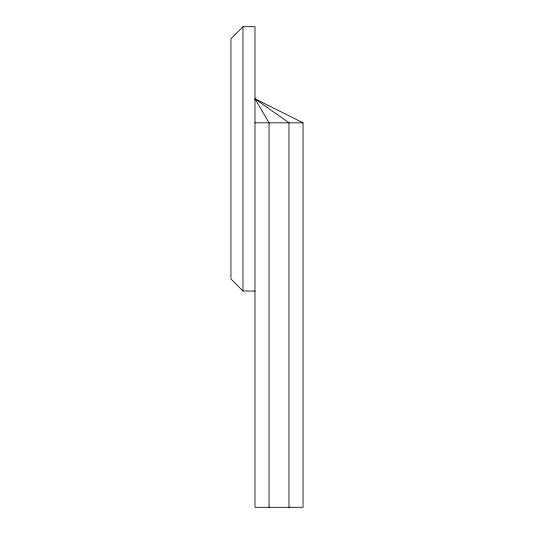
<?xml version="1.0" encoding="UTF-8"?>
<svg xmlns="http://www.w3.org/2000/svg" width="534" height="534" viewBox="0 0 534 534"><rect width="100%" height="100%" fill="white"/><g stroke="black" fill="none" stroke-linecap="round" stroke-linejoin="round"><path stroke-width="0.8" d="M269.063 507.3L269.063 122.82L254.985 98.79L303.045 122.82L303.045 507.3L254.985 507.3L254.985 26.7L242.97 26.7L230.955 38.715L230.955 279.015L242.97 291.03L254.985 291.03M254.985 122.82L303.045 122.82M254.985 98.79L288.967 122.82L288.967 507.3M242.97 26.7L242.97 291.03"/></g></svg>
